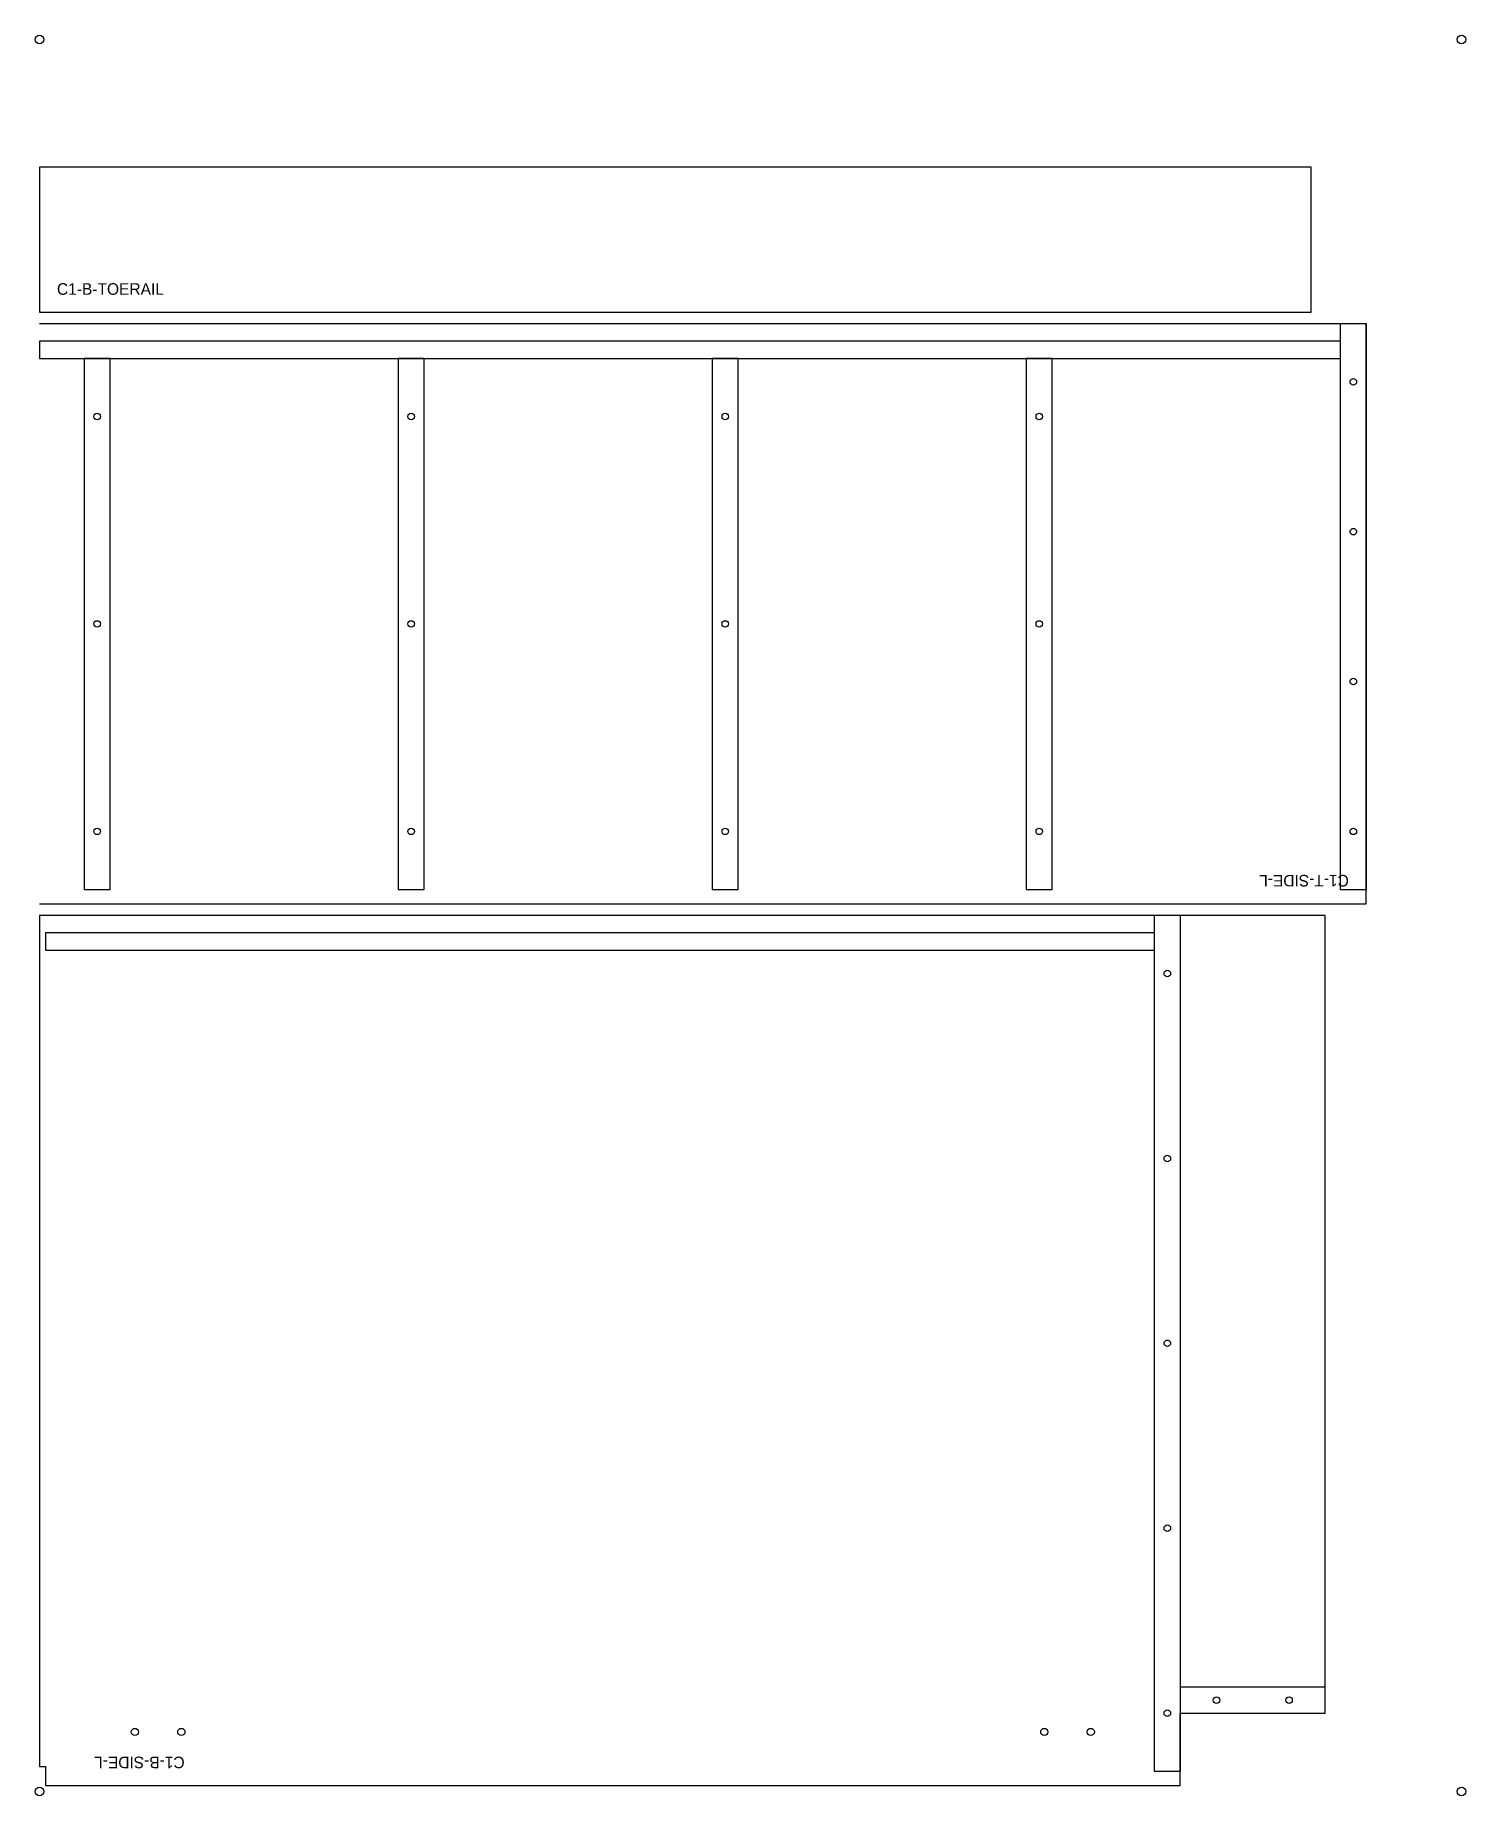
# Model space of a CAD drawing. Header units: millimetres. Extents: x -3 to 983, y 3 to 1217.
import ezdxf

# ---------------------------------------------------------------- set-up
doc = ezdxf.new("R2010")
doc.units = ezdxf.units.MM
for name, color, linetype in [('DRILL_4.5_THRU', 5, 'CONTINUOUS'), ('DRILL_5_D12', 5, 'CONTINUOUS'), ('LABEL', 8, 'CONTINUOUS'), ('OUTLINE', 7, 'CONTINUOUS'), ('OUTLINE_OPEN', 7, 'CONTINUOUS'), ('POCKET_D6', 3, 'CONTINUOUS'), ('TILE_REG', 6, 'CONTINUOUS')]:
    doc.layers.add(name, color=color, linetype=linetype)

msp = doc.modelspace()

# ---------------------------------------------------------------- linework, layer by layer
at = {"layer": 'DRILL_4.5_THRU'}
for centre in [(905.5, 978), (39.74, 954.1), (256.18, 954.1), (472.62, 954.1), (689.06, 954.1), (905.5, 874.667), (39.74, 811.05), (256.18, 811.05), (472.62, 811.05), (689.06, 811.05), (905.5, 771.333), (39.74, 668), (256.18, 668), (472.62, 668), (689.06, 668), (905.5, 668), (777.3, 570), (777.3, 442.5), (777.3, 315), (777.3, 187.5), (777.3, 60), (811.2, 68.9), (861.2, 68.9)]:
    msp.add_circle(centre, 2.25, dxfattribs=at)
at = {"layer": 'DRILL_5_D12'}
for centre in [(65.7, 47), (97.7, 47), (692.5, 47), (724.5, 47)]:
    msp.add_circle(centre, 2.5, dxfattribs=at)
at = {"layer": 'OUTLINE'}
for points in [[(0, 1026), (876.4, 1026), (876.4, 1126), (0, 1126)], [(786.2, 10), (786.2, 60), (886.2, 60), (886.2, 610), (0, 610), (0, 23.15), (4, 23.15), (4, 10)]]:
    msp.add_lwpolyline(points, close=True, dxfattribs=at)
at = {"layer": 'OUTLINE_OPEN'}
msp.add_lwpolyline([(0, 618), (914.4, 618), (914.4, 1018), (0, 1018)], dxfattribs=at)
at = {"layer": 'POCKET_D6'}
for points in [[(914.475, 628), (914.475, 1018), (896.525, 1018), (896.525, 628)], [(0, 994.025), (896.6, 994.025), (896.6, 1006.075), (0, 1006.075)], [(48.715, 628), (48.715, 994.1), (30.765, 994.1), (30.765, 628)], [(265.155, 628), (265.155, 994.1), (247.205, 994.1), (247.205, 628)], [(481.595, 628), (481.595, 994.1), (463.645, 994.1), (463.645, 628)], [(698.035, 628), (698.035, 994.1), (680.085, 994.1), (680.085, 628)], [(786.275, 20), (786.275, 610), (768.325, 610), (768.325, 20)], [(768.4, 586.025), (768.4, 598.075), (4, 598.075), (4, 586.025)], [(886.2, 59.925), (886.2, 77.875), (786.2, 77.875), (786.2, 59.925)]]:
    msp.add_lwpolyline(points, close=True, dxfattribs=at)
at = {"layer": 'TILE_REG'}
for centre in [(0, 1214), (980, 1214), (0, 6), (980, 6)]:
    msp.add_circle(centre, 3, dxfattribs=at)

# ---------------------------------------------------------------- texts
at = {"layer": 'LABEL'}
msp.add_text('C1-B-TOERAIL', height=8, dxfattribs=at).set_placement((12, 1038))
for s, p in [('C1-T-SIDE-L', (902.4, 638)), ('C1-B-SIDE-L', (100, 30))]:
    msp.add_text(s, height=8, rotation=180, dxfattribs=at).set_placement(p)

doc.saveas('drawing.dxf')
